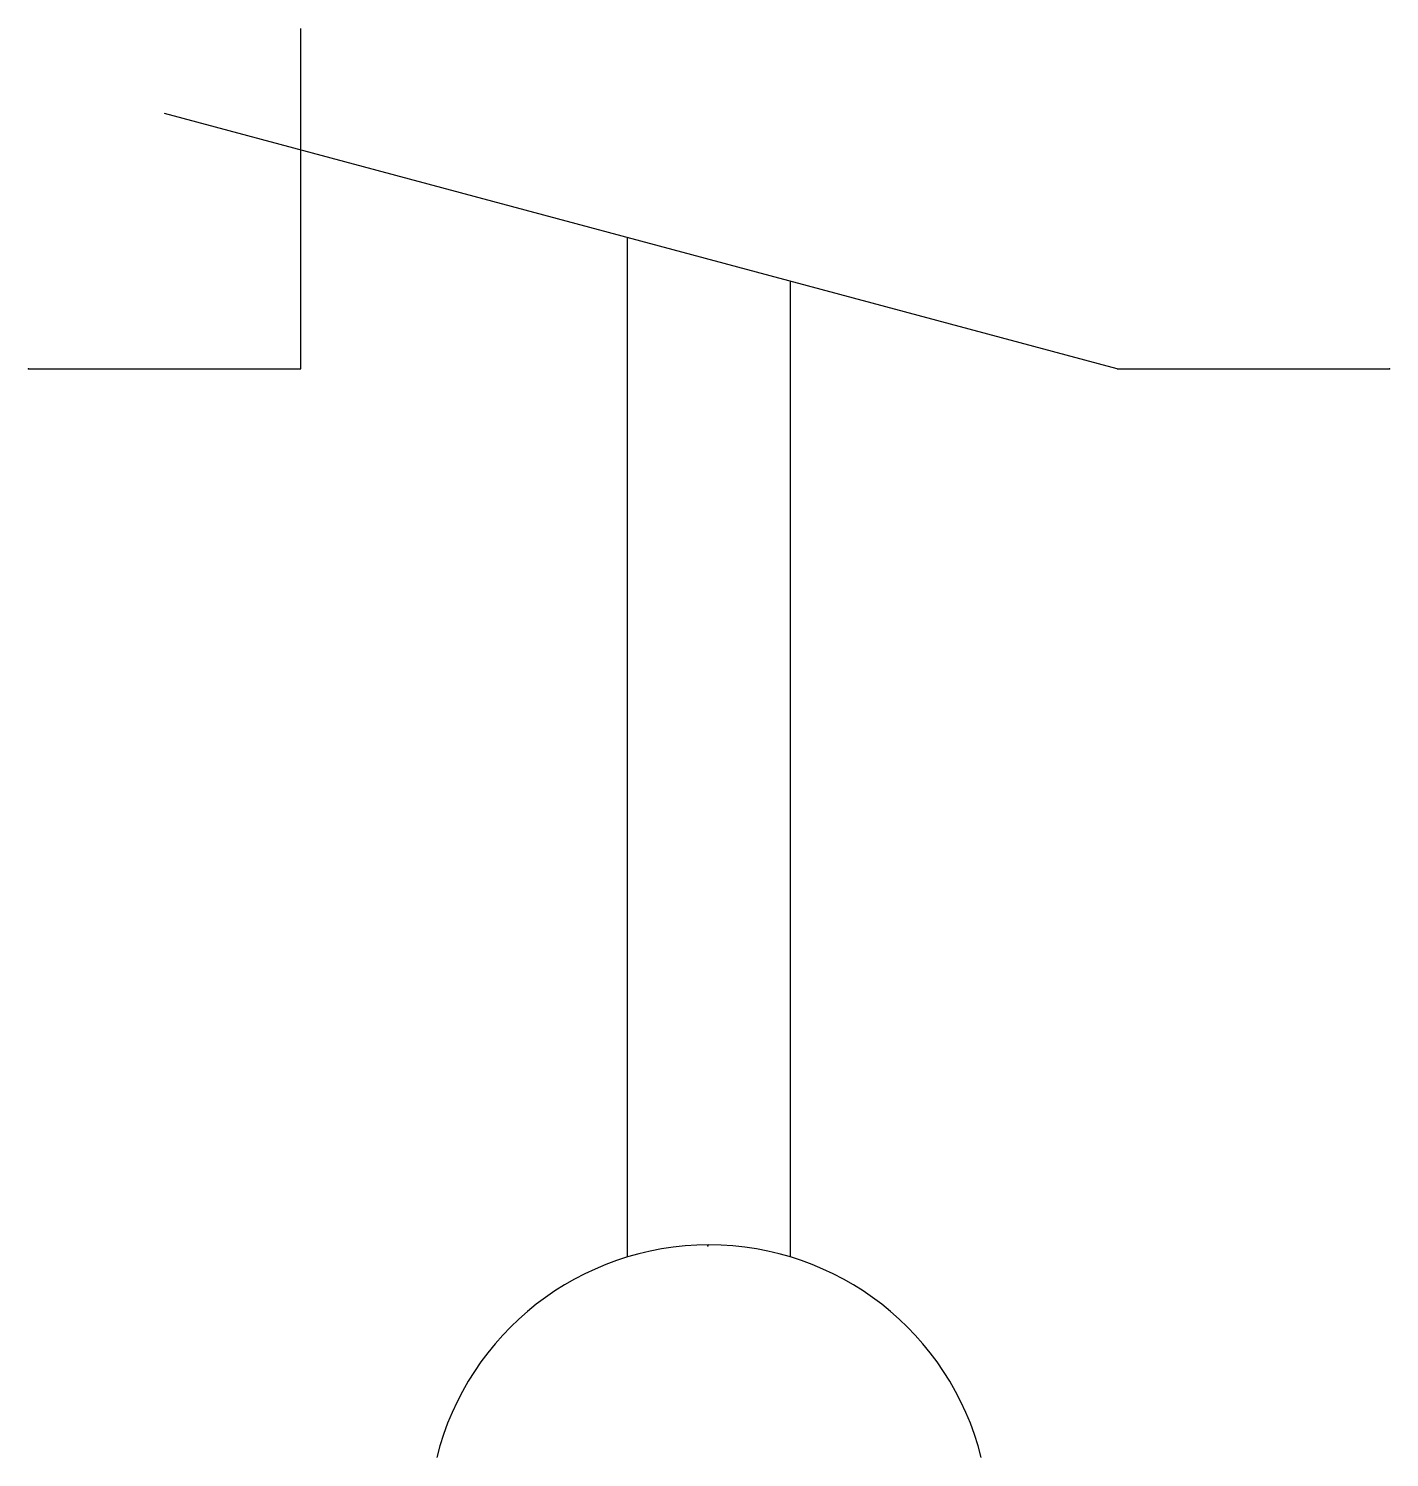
# Model space of a CAD drawing. Header units: millimetres. Extents: x -5 to 5, y -8 to 2.5.
import ezdxf

# ---------------------------------------------------------------- set-up
doc = ezdxf.new("R2010")
doc.units = ezdxf.units.MM
doc.layers.add('A', color=7, linetype='Continuous')
doc.layers.add('C', color=6, linetype='Continuous')

msp = doc.modelspace()

# ---------------------------------------------------------------- linework, layer by layer
at = {"transparency": 33554687}
for p, q in [((-3, 0), (-3, 2.5)), ((3, 0), (-4, 1.876)), ((-0.6, -6.528), (-0.6, 0.965)), ((0.6, -6.528), (0.6, 0.643)), ((-5, 0), (-3, 0)), ((3, 0), (5, 0))]:
    msp.add_line(p, q, dxfattribs=at)
at = {"linetype": 'Continuous', "transparency": 33554687}
msp.add_arc((0, -8.5), 2.062, 14.0362, 165.9638, dxfattribs=at)
at = {"layer": 'A', "color": 1, "linetype": 'Continuous', "transparency": 33554687}
msp.add_point((-0.009, -6.446), dxfattribs=at)
at = {"layer": 'C', "color": 2, "linetype": 'Continuous', "transparency": 33554687}
msp.add_point((-5, 0), dxfattribs=at)
at = {"layer": 'C', "color": 1, "linetype": 'Continuous', "transparency": 33554687}
msp.add_point((5, 0), dxfattribs=at)

doc.saveas('drawing.dxf')
